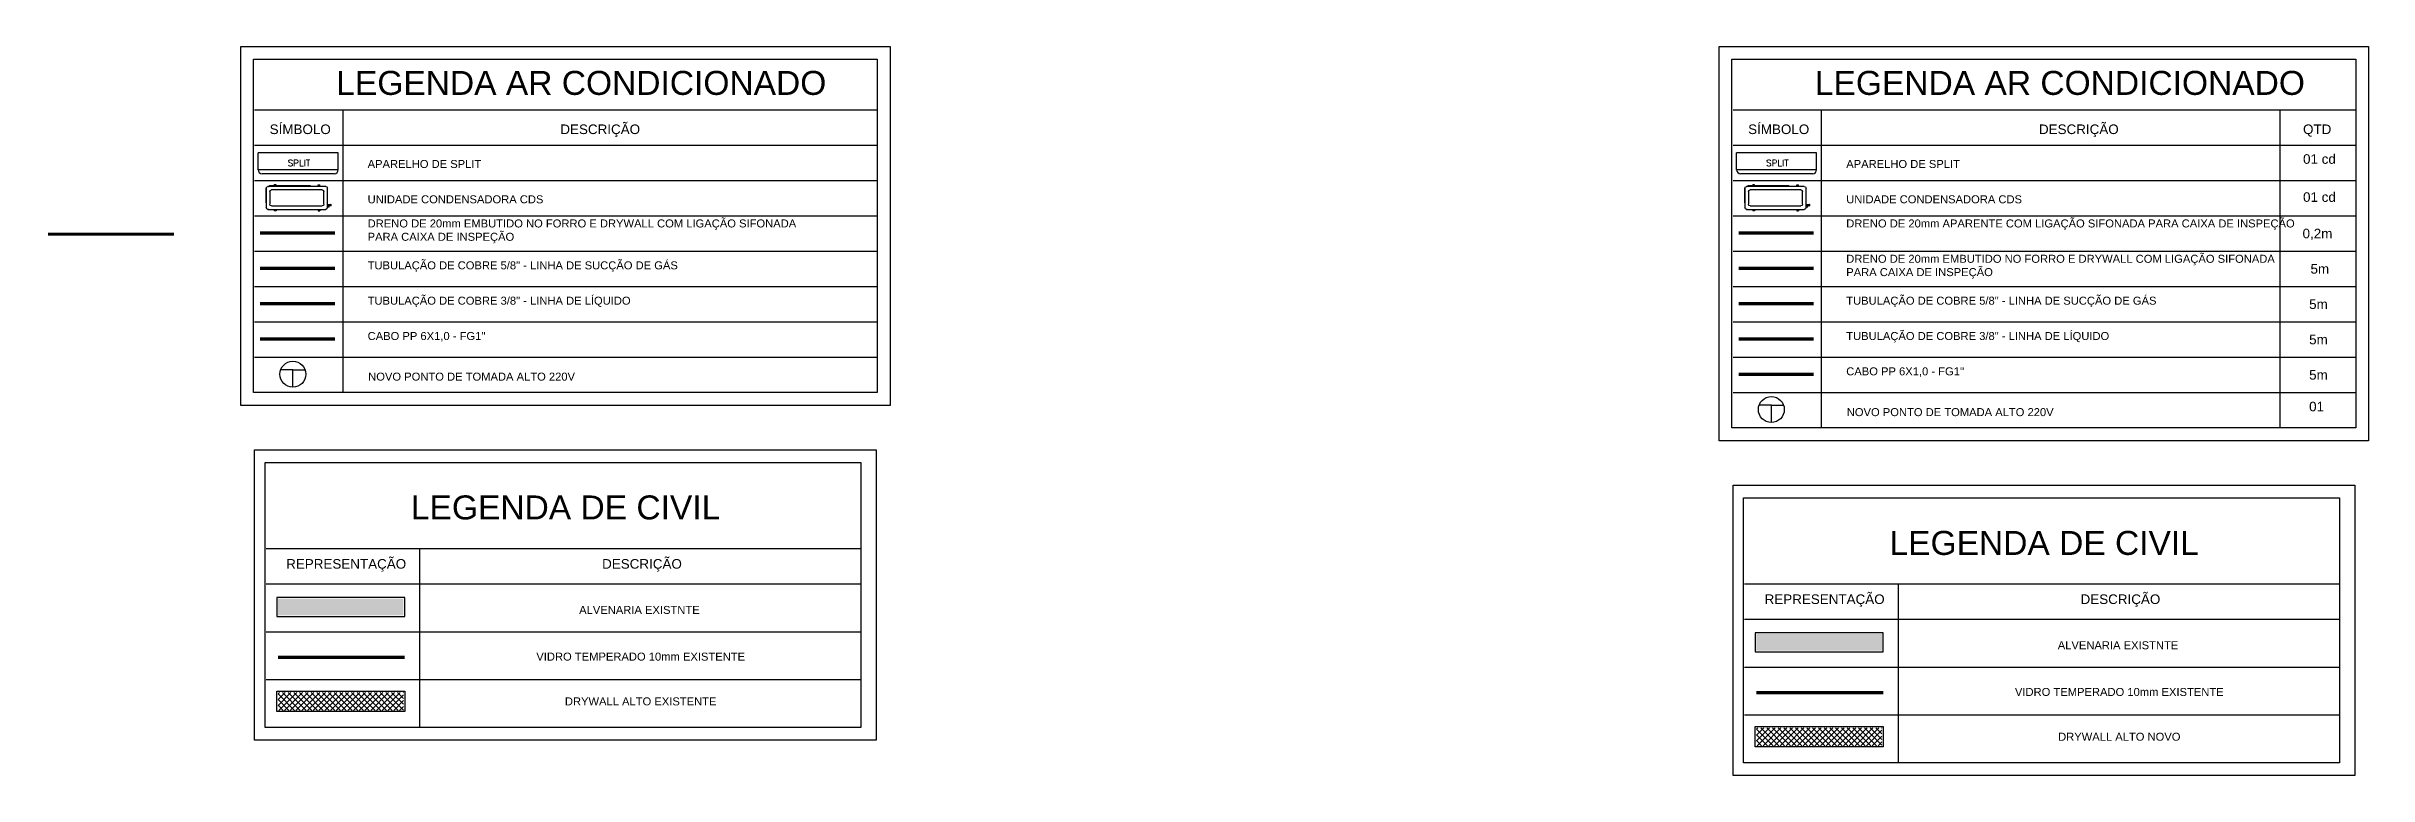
# Model space of a CAD drawing. Header units: millimetres. Extents: x 421 to 5436, y -1186 to -112.
# Drawn here: x 5285.5 to 5300.01, y -168.65 to -164.09 of the extents above; entities that cross this region are included whole.
import ezdxf
from ezdxf.enums import TextEntityAlignment as Align

# ---------------------------------------------------------------- set-up
doc = ezdxf.new("R2010")
doc.units = ezdxf.units.MM
doc.linetypes.add('HIDDEN', pattern=[9.525, 6.35, -3.175])
for name, color, linetype in [('A-AC', 150, 'Continuous'), ('A_TEXTO', 2, 'Continuous'), ('ACOTAS', 1, 'Continuous'), ('ATEXTO', 2, 'Continuous'), ('G-ALV', 4, 'Continuous'), ('G-DRYWALL NOVO', 70, 'Continuous'), ('G-ELETRICA', 150, 'Continuous'), ('G-HATCH DRYWALL', 252, 'Continuous'), ('G-HATH-ALV', 253, 'Continuous'), ('G-TABELA', 1, 'Continuous'), ('G-TEXTO2', 2, 'Continuous')]:
    doc.layers.add(name, color=color, linetype=linetype)
doc.layers.add('COEN-AC-APARELHO', color=10, linetype='Continuous', lineweight=13)
doc.layers.add('G-VIDRO EXISTENTE', color=143, linetype='Continuous', lineweight=25)
doc.styles.add('ROMANS', font='romans.shx', dxfattribs={"height": 0.1})
doc.styles.get("Standard").update_dxf_attribs({"font": 'arial.ttf'})

# ---------------------------------------------------------------- blocks, each defined once
blk = doc.blocks.new('38xca18p')
at = {"layer": 'COEN-AC-APARELHO', "lineweight": -3}
for p, q in [((-0.438, -0.14), (-0.438, 0.14)), ((-0.438, 0.071), (-0.438, -0.14)), ((-0.413, 0.165), (0.413, 0.165)), ((-0.388, -0.09), (-0.388, 0.09)), ((-0.363, 0.115), (0.362, 0.115)), ((-0.324, 0.165), (-0.324, 0.187)), ((-0.299, 0.187), (-0.324, 0.187)), ((-0.299, 0.165), (-0.299, 0.187)), ((0.304, 0.165), (0.304, 0.187)), ((0.304, 0.187), (0.329, 0.187)), ((0.329, 0.165), (0.329, 0.187)), ((0.387, 0.09), (0.387, -0.09)), ((0.437, 0.14), (0.437, -0.14)), ((0.437, 0.123), (0.441, 0.123)), ((0.437, 0.089), (0.441, 0.089)), ((0.443, 0.092), (0.443, 0.12)), ((0.481, 0.114), (0.443, 0.114)), ((0.481, 0.098), (0.443, 0.098)), ((0.447, 0.126), (0.45, 0.13)), ((0.447, 0.126), (0.447, 0.121)), ((0.447, 0.126), (0.464, 0.126)), ((0.447, 0.121), (0.464, 0.121)), ((0.45, 0.13), (0.461, 0.13)), ((0.45, 0.126), (0.45, 0.121)), ((0.453, 0.121), (0.453, 0.114)), ((0.458, 0.121), (0.458, 0.114)), ((0.461, 0.13), (0.464, 0.126)), ((0.461, 0.126), (0.461, 0.121)), ((0.464, 0.126), (0.464, 0.121)), ((0.481, 0.114), (0.481, 0.098)), ((0.481, 0.11), (0.484, 0.11)), ((0.481, 0.102), (0.484, 0.102)), ((0.484, 0.115), (0.484, 0.097)), ((0.489, 0.115), (0.484, 0.115)), ((0.489, 0.111), (0.484, 0.111)), ((0.489, 0.101), (0.484, 0.101)), ((0.489, 0.097), (0.484, 0.097)), ((0.489, 0.115), (0.492, 0.111)), ((0.489, 0.115), (0.489, 0.097)), ((0.492, 0.101), (0.489, 0.097)), ((0.492, 0.111), (0.492, 0.101)), ((0.413, -0.165), (-0.413, -0.165)), ((-0.396, -0.165), (-0.396, -0.172)), ((-0.394, -0.175), (0.193, -0.175)), ((0.362, -0.115), (-0.363, -0.115)), ((-0.324, -0.175), (-0.324, -0.188)), ((-0.299, -0.188), (-0.324, -0.188)), ((-0.299, -0.175), (-0.299, -0.188)), ((0.196, -0.165), (0.196, -0.172)), ((0.304, -0.165), (0.304, -0.188)), ((0.304, -0.188), (0.329, -0.188)), ((0.329, -0.165), (0.329, -0.188))]:
    blk.add_line(p, q, dxfattribs=at)
for centre, radius, start, end in [((-0.413, 0.14), 0.025, 90, 180), ((-0.363, 0.09), 0.025, 90, 180), ((-0.312, 0.17), 0.0106, 332.8617, 207.1383), ((-0.312, 0.17), 0.00777, 321.3514, 218.6486), ((0.316, 0.17), 0.0106, 332.8617, 207.1383), ((0.316, 0.17), 0.00777, 321.3514, 218.6486), ((0.362, 0.09), 0.025, 360, 90), ((0.413, 0.14), 0.025, 360, 90), ((0.441, 0.12), 0.0025, 0, 90), ((0.441, 0.092), 0.0025, 270, 0), ((-0.413, -0.14), 0.025, 180, 270), ((-0.394, -0.172), 0.0025, 180, 270), ((-0.363, -0.09), 0.025, 180, 270), ((-0.312, -0.171), 0.0106, 201.3823, 338.6177), ((-0.312, -0.171), 0.00777, 209.9466, 330.0534), ((0.193, -0.172), 0.0025, 270, 0), ((0.316, -0.171), 0.0106, 146.6264, 33.3736), ((0.316, -0.171), 0.00777, 131.1329, 48.8671), ((0.362, -0.09), 0.025, 270, 360), ((0.413, -0.14), 0.025, 270, 0)]:
    blk.add_arc(centre, radius, start, end, dxfattribs=at)
for p in [(-0.413, 0.165), (-0.438, -0.14), (-0.413, -0.165)]:
    blk.add_point(p, dxfattribs=at)

msp = doc.modelspace()

# ---------------------------------------------------------------- hatches: boundary and pattern name
at = {"layer": 'G-HATCH DRYWALL'}
h = msp.add_hatch(dxfattribs=at)
h.set_pattern_fill('ANSI37,_O', color=256, scale=0.008, angle=90)
h.set_pattern_definition([(135, (3190.399662, -1019.594665), (-0.01796051224, -0.01796051224), []), (225, (3190.399662, -1019.594665), (0.01796051224, -0.01796051224), [])])
h.paths.add_polyline_path([(5286.948, -168.244), (5286.948, -168.132), (5287.732, -168.132), (5287.732, -168.244)])
h = msp.add_hatch(dxfattribs=at)
h.set_pattern_fill('ANSI37,_O', color=256, scale=0.008, angle=90)
h.set_pattern_definition([(135, (3199.637165, -1019.815765), (-0.01796051224, -0.01796051224), []), (225, (3199.637165, -1019.815765), (0.01796051224, -0.01796051224), [])])
h.paths.add_polyline_path([(5296.185, -168.465), (5296.185, -168.353), (5296.969, -168.353), (5296.969, -168.465)])
at = {"layer": 'G-HATH-ALV'}
h = msp.add_hatch(color=256, dxfattribs=at)
h.dxf.hatch_style = 1
h.paths.add_polyline_path([(5287.732, -167.546), (5286.948, -167.546), (5286.948, -167.65), (5287.732, -167.65)])
h = msp.add_hatch(color=256, dxfattribs=at)
h.dxf.hatch_style = 1
h.paths.add_polyline_path([(5296.969, -167.767), (5296.185, -167.767), (5296.185, -167.871), (5296.969, -167.871)])

# ---------------------------------------------------------------- linework, layer by layer
at = {"layer": 'A-AC', "ltscale": 0.5}
for p, q in [((5286.824, -164.863), (5286.824, -164.758)), ((5287.324, -164.863), (5287.324, -164.758)), ((5296.061, -164.863), (5296.061, -164.758)), ((5296.561, -164.863), (5296.561, -164.758)), ((5287.324, -164.863), (5286.824, -164.863)), ((5287.299, -164.888), (5286.849, -164.888)), ((5296.561, -164.863), (5296.061, -164.863)), ((5296.536, -164.888), (5296.086, -164.888))]:
    msp.add_line(p, q, dxfattribs=at)
for points in [[(5287.324, -164.758), (5286.824, -164.758)], [(5296.561, -164.758), (5296.061, -164.758)]]:
    msp.add_lwpolyline(points, dxfattribs=at)
at = {"layer": 'A-AC', "color": 211, "linetype": 'HIDDEN', "const_width": 0.02}
for points in [[(5285.511, -165.266), (5286.299, -165.266)], [(5296.073, -165.48), (5296.542, -165.48)]]:
    msp.add_lwpolyline(points, dxfattribs=at)
at = {"layer": 'A-AC', "color": 211, "const_width": 0.02}
for points in [[(5286.836, -165.259), (5287.304, -165.259)], [(5296.073, -165.259), (5296.542, -165.259)]]:
    msp.add_lwpolyline(points, dxfattribs=at)
at = {"layer": 'A-AC', "color": 30, "const_width": 0.02}
for points in [[(5286.836, -165.48), (5287.304, -165.48)], [(5296.073, -165.701), (5296.542, -165.701)]]:
    msp.add_lwpolyline(points, dxfattribs=at)
at = {"layer": 'A-AC', "color": 90, "const_width": 0.02}
for points in [[(5286.836, -165.701), (5287.304, -165.701)], [(5296.073, -165.922), (5296.542, -165.922)]]:
    msp.add_lwpolyline(points, dxfattribs=at)
at = {"layer": 'A-AC', "const_width": 0.02}
for points in [[(5286.836, -165.922), (5287.304, -165.922)], [(5296.073, -166.143), (5296.542, -166.143)]]:
    msp.add_lwpolyline(points, dxfattribs=at)
at = {"layer": 'A-AC', "ltscale": 0.5}
for centre, start, end in [((5286.849, -164.863), 180, 270), ((5287.299, -164.863), 270, 0), ((5296.086, -164.863), 180, 270), ((5296.536, -164.863), 270, 0)]:
    msp.add_arc(centre, 0.025, start, end, dxfattribs=at)
at = {"layer": 'ACOTAS'}
for p, q in [((5287.353, -164.488), (5287.353, -166.257)), ((5296.59, -164.488), (5296.59, -166.478)), ((5299.455, -164.488), (5299.455, -166.478))]:
    msp.add_line(p, q, dxfattribs=at)
for points in [[(5286.715, -164.092), (5290.772, -164.092), (5290.772, -166.337), (5286.715, -166.337)], [(5286.795, -164.172), (5290.692, -164.172), (5290.692, -166.257), (5286.795, -166.257)], [(5295.952, -164.092), (5300.009, -164.092), (5300.009, -166.558), (5295.952, -166.558)], [(5296.032, -164.172), (5299.929, -164.172), (5299.929, -166.478), (5296.032, -166.478)]]:
    msp.add_lwpolyline(points, close=True, dxfattribs=at)
for points in [[(5286.802, -164.488), (5290.692, -164.488)], [(5296.04, -164.488), (5299.929, -164.488)], [(5286.802, -164.709), (5290.692, -164.709)], [(5296.04, -164.709), (5299.929, -164.709)], [(5286.802, -164.93), (5290.692, -164.93)], [(5296.04, -164.93), (5299.929, -164.93)], [(5286.802, -165.151), (5290.692, -165.151)], [(5296.04, -165.151), (5299.929, -165.151)], [(5286.802, -165.372), (5290.692, -165.372)], [(5296.04, -165.372), (5299.929, -165.372)], [(5286.802, -165.593), (5290.692, -165.593)], [(5296.04, -165.593), (5299.929, -165.593)], [(5286.802, -165.815), (5290.692, -165.815)], [(5296.04, -165.815), (5299.929, -165.815)], [(5286.802, -166.036), (5290.692, -166.036)], [(5296.04, -166.036), (5299.929, -166.036)], [(5296.04, -166.257), (5299.929, -166.257)]]:
    msp.add_lwpolyline(points, dxfattribs=at)
at = {"layer": 'G-ALV'}
for points in [[(5287.74, -167.538), (5286.94, -167.538), (5286.94, -167.658), (5287.74, -167.658), (5287.74, -167.538)], [(5296.977, -167.759), (5296.177, -167.759), (5296.177, -167.879), (5296.977, -167.879), (5296.977, -167.759)]]:
    msp.add_lwpolyline(points, dxfattribs=at)
at = {"layer": 'G-DRYWALL NOVO', "color": 215, "true_color": 0xa953a0}
msp.add_lwpolyline([(5286.94, -168.252), (5286.94, -168.124), (5287.74, -168.124), (5287.74, -168.252)], close=True, dxfattribs=at)
at = {"layer": 'G-DRYWALL NOVO'}
msp.add_lwpolyline([(5296.177, -168.473), (5296.177, -168.345), (5296.977, -168.345), (5296.977, -168.473)], close=True, dxfattribs=at)
at = {"layer": 'G-ELETRICA'}
for p, q in [((5287.041, -166.114), (5286.965, -166.114)), ((5287.041, -166.22), (5287.041, -166.114)), ((5287.041, -166.114), (5287.117, -166.114)), ((5296.278, -166.335), (5296.202, -166.335)), ((5296.278, -166.441), (5296.278, -166.335)), ((5296.278, -166.335), (5296.355, -166.335))]:
    msp.add_line(p, q, dxfattribs=at)
for centre in [(5287.041, -166.142), (5296.278, -166.363)]:
    msp.add_circle(centre, 0.0811, dxfattribs=at)
at = {"layer": 'G-TABELA'}
for p, q in [((5287.833, -167.232), (5287.833, -168.351)), ((5297.071, -167.453), (5297.071, -168.572))]:
    msp.add_line(p, q, dxfattribs=at)
for points in [[(5286.801, -166.614), (5290.685, -166.614), (5290.685, -168.431), (5286.801, -168.431)], [(5286.867, -166.694), (5290.59, -166.694), (5290.59, -168.351), (5286.867, -168.351)], [(5296.039, -166.835), (5299.923, -166.835), (5299.923, -168.652), (5296.039, -168.652)], [(5296.104, -166.915), (5299.828, -166.915), (5299.828, -168.572), (5296.104, -168.572)]]:
    msp.add_lwpolyline(points, close=True, dxfattribs=at)
for points in [[(5286.874, -167.232), (5290.59, -167.232)], [(5286.874, -167.453), (5290.59, -167.453)], [(5286.874, -167.453), (5290.59, -167.453)], [(5296.111, -167.453), (5299.828, -167.453)], [(5296.111, -167.674), (5299.828, -167.674)], [(5296.111, -167.674), (5299.828, -167.674)], [(5286.874, -167.753), (5290.59, -167.753)], [(5296.111, -167.974), (5299.828, -167.974)], [(5286.874, -168.052), (5290.59, -168.052)], [(5286.874, -168.052), (5290.59, -168.052)], [(5296.111, -168.273), (5299.828, -168.273)], [(5296.111, -168.273), (5299.828, -168.273)]]:
    msp.add_lwpolyline(points, dxfattribs=at)
at = {"layer": 'G-VIDRO EXISTENTE', "const_width": 0.021}
for points in [[(5286.948, -167.912), (5287.74, -167.912)], [(5296.185, -168.133), (5296.978, -168.133)]]:
    msp.add_lwpolyline(points, dxfattribs=at)

# ---------------------------------------------------------------- block references
at = {"layer": 'A-AC', "lineweight": -3, "ltscale": 7.5, "xscale": -0.4361142857142847, "yscale": 0.4361142857142847, "zscale": 0.4361142857142847, "rotation": 180}
for p in [(5287.066, -165.039), (5296.304, -165.039)]:
    msp.add_blockref('38xca18p', p, dxfattribs=at)

# ---------------------------------------------------------------- texts
at = {"layer": 'A_TEXTO', "ltscale": 0.05, "style": 'ROMANS'}
for p in [(5287.079, -164.853), (5296.316, -164.853)]:
    msp.add_text('SPLIT', height=0.04, dxfattribs=at).set_placement(p, align=Align.BOTTOM_CENTER)
at = {"layer": 'ATEXTO', "attachment_point": 1}
for s, insert, char_height, width in [('LEGENDA AR CONDICIONADO', (5287.312, -164.245), 0.15, 3.33594), ('LEGENDA AR CONDICIONADO', (5296.55, -164.245), 0.15, 3.33594), ('SÍMBOLO', (5286.896, -164.58), 0.06, 5.65492), ('DESCRIÇÃO', (5288.712, -164.58), 0.06, 5.65492), ('SÍMBOLO', (5296.133, -164.58), 0.06, 5.65492), ('DESCRIÇÃO', (5297.95, -164.58), 0.06, 5.65492), ('QTD', (5299.6, -164.58), 0.06, 5.65492), ('01 cd', (5299.6, -164.766), 0.06, 5.65492), ('01 cd', (5299.6, -165.004), 0.06, 5.65492), ('0,2m', (5299.597, -165.232), 0.06, 5.65492), ('  5m', (5299.6, -165.453), 0.06, 5.65492), ('5m', (5299.638, -165.674), 0.06, 5.65492), ('5m', (5299.638, -165.895), 0.06, 5.65492), ('5m', (5299.638, -166.116), 0.06, 5.65492), ('01', (5299.638, -166.314), 0.06, 5.65492)]:
    msp.add_mtext(s, dxfattribs=dict(at, insert=insert, char_height=char_height, width=width))
at = {"layer": 'G-TEXTO2', "attachment_point": 1}
for s, insert, char_height, width in [('{\\C2;APARELHO DE SPLIT }', (5287.508, -164.802), 0.05, 1.63001), ('{\\C2;APARELHO DE SPLIT }', (5296.746, -164.802), 0.05, 1.63001), ('{\\C2;UNIDADE CONDENSADORA CDS}', (5287.508, -165.023), 0.05, 1.58193), ('{\\C2;UNIDADE CONDENSADORA CDS}', (5296.746, -165.023), 0.05, 1.58193), ('{\\C2;DRENO DE 20mm EMBUTIDO NO FORRO E DRYWALL COM LIGAÇÃO SIFONADA \\PPARA CAIXA DE INSPEÇÃO}', (5287.508, -165.174), 0.05, 2.67867), ('{\\C2;DRENO DE 20mm APARENTE COM LIGAÇÃO SIFONADA PARA CAIXA DE INSPEÇÃO}', (5296.746, -165.174), 0.05, 2.67867), ('{\\C2;DRENO DE 20mm EMBUTIDO NO FORRO E DRYWALL COM LIGAÇÃO SIFONADA \\PPARA CAIXA DE INSPEÇÃO}', (5296.746, -165.395), 0.05, 2.67867), ('{\\C2;TUBULAÇÃO DE COBRE 5/8" - LINHA DE SUCÇÃO DE GÁS}', (5287.508, -165.436), 0.05, 2.43447), ('{\\C2;TUBULAÇÃO DE COBRE 3/8" - LINHA DE LÍQUIDO}', (5287.508, -165.657), 0.05, 2.14477), ('{\\C2;TUBULAÇÃO DE COBRE 5/8" - LINHA DE SUCÇÃO DE GÁS}', (5296.746, -165.657), 0.05, 2.43447), ("{\\C2;CABO PP 6X1,0 - FG1''}", (5287.508, -165.878), 0.05, 1.58193), ('{\\C2;TUBULAÇÃO DE COBRE 3/8" - LINHA DE LÍQUIDO}', (5296.746, -165.878), 0.05, 2.14477), ("{\\C2;CABO PP 6X1,0 - FG1''}", (5296.746, -166.099), 0.05, 1.58193), ('\\pxqc;NOVO PONTO DE TOMADA ALTO 220V', (5287.084, -166.132), 0.05, 2.14698), ('\\pxqc;NOVO PONTO DE TOMADA ALTO 220V', (5296.322, -166.354), 0.05, 2.14698), ('\\pxqc;LEGENDA DE CIVIL', (5286.921, -166.9), 0.15, 3.64759), ('\\pxqc;LEGENDA DE CIVIL', (5296.159, -167.122), 0.15, 3.64759), ('REPRESENTAÇÃO', (5286.999, -167.298), 0.06, 5.65492), ('DESCRIÇÃO', (5288.973, -167.298), 0.06, 5.65492), ('REPRESENTAÇÃO', (5296.236, -167.519), 0.06, 5.65492), ('DESCRIÇÃO', (5298.21, -167.519), 0.06, 5.65492), ('\\pxqc;ALVENARIA EXISTNTE', (5288.415, -167.591), 0.05, 1.58193), ('\\pxqc;ALVENARIA EXISTNTE', (5297.653, -167.812), 0.05, 1.58193), ('\\pxqc;VIDRO TEMPERADO 10mm EXISTENTE', (5288.423, -167.883), 0.05, 1.58193), ('\\pxqc;VIDRO TEMPERADO 10mm EXISTENTE', (5297.661, -168.104), 0.05, 1.58193), ('\\pxqc;DRYWALL ALTO EXISTENTE', (5288.423, -168.163), 0.05, 1.58193), ('\\pxqc;DRYWALL ALTO NOVO', (5297.661, -168.384), 0.05, 1.58193)]:
    msp.add_mtext(s, dxfattribs=dict(at, insert=insert, char_height=char_height, width=width))

doc.saveas('drawing.dxf')
